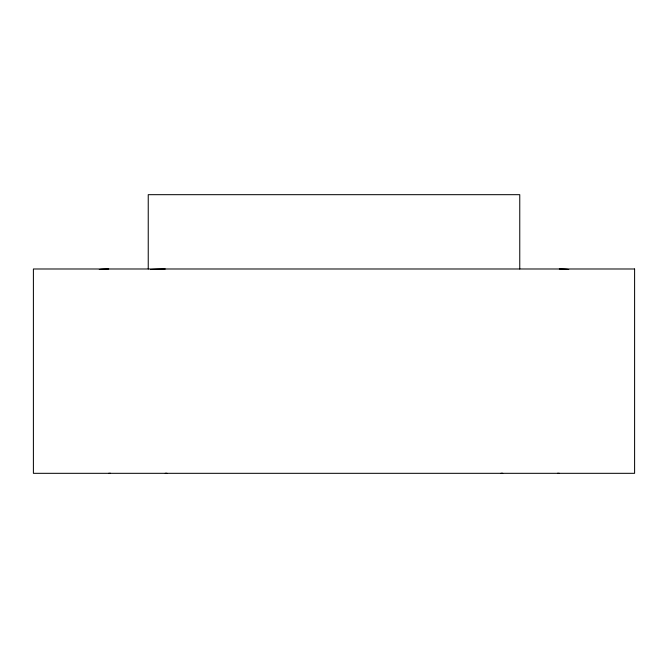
<?xml version="1.0" encoding="UTF-8"?>
<svg xmlns="http://www.w3.org/2000/svg" width="668" height="668" viewBox="0 0 668 668"><rect width="100%" height="100%" fill="white"/><g stroke="black" fill="none" stroke-linecap="round" stroke-linejoin="round"><path stroke-width="1" d="M519.762 268.987L519.762 194.68L148.238 194.68L148.238 268.987M559.308 268.995A40.397 4.008 -5.7 0 1 568.727 269.53M559.308 473.303A40.397 4.008 5.7 0 1 557.463 473.286M150.425 269.53A40.397 4.008 -5.7 0 1 165.255 268.995M166.983 473.286A40.397 4.008 5.7 0 1 165.255 473.303M99.273 269.53A40.397 4.008 5.7 0 1 108.692 268.995M110.537 473.286A40.397 4.008 -5.7 0 1 108.692 473.303M502.745 473.303A40.397 4.008 -5.7 0 1 501.017 473.286M634.6 268.987L33.4 268.987L33.4 473.32L634.6 473.32L634.6 268.987"/></g></svg>
